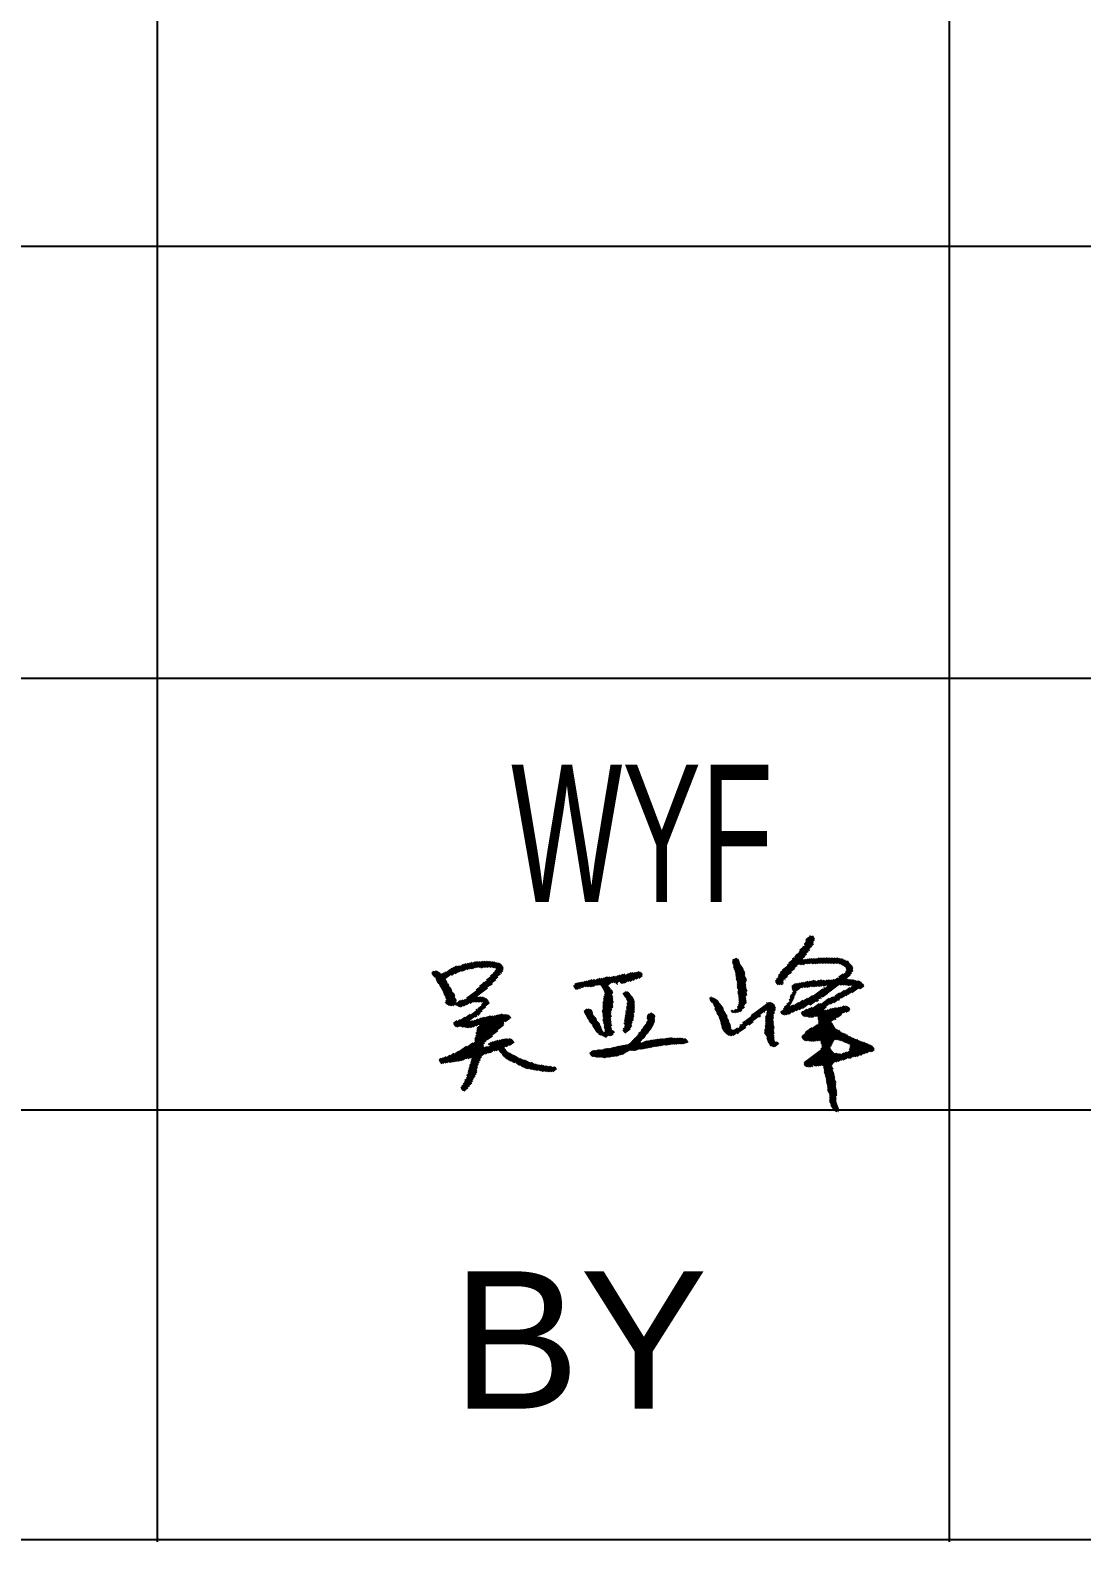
# Model space of a CAD drawing. Header units: millimetres. Extents: x -122 to 473, y -100 to 321.
# Drawn here: x 425.58 to 435.81, y 75.97 to 90.69 of the extents above; entities that cross this region are included whole.
import ezdxf

# ---------------------------------------------------------------- set-up
doc = ezdxf.new("R2010")
doc.units = ezdxf.units.MM
doc.styles.add('Arial', font='ARIAL.TTF', dxfattribs={"height": 0.2})
doc.styles.add('Arial Narrow', font='ARIALN.TTF', dxfattribs={"height": 0.2})

# ---------------------------------------------------------------- blocks, each defined once
blk = doc.blocks.new('Unknown-234528872-4356')
at = {"color": 7, "linetype": 'Continuous'}
for p, q in [((426.816, 75.974), (426.816, 105.41)), ((434.525, 75.974), (434.525, 105.41)), ((378.472, 88.589), (457.654, 88.589)), ((378.472, 84.383), (457.654, 84.383)), ((378.472, 80.179), (457.654, 80.179)), ((378.472, 75.997), (457.63, 75.997))]:
    blk.add_line(p, q, dxfattribs=at)
at = {"color": 7, "linetype": 'Continuous', "style": 'Arial'}
blk.add_text('BY', height=1.3371, dxfattribs=at).set_placement((429.681, 77.27))
blk = doc.blocks.new('Unknown-234528872-4358')
at = {"color": 3, "linetype": 'Continuous'}
for p, q in [((433.073, 81.734), (433.212, 81.838)), ((433.115, 81.789), (433.208, 81.858)), ((433.117, 81.779), (433.213, 81.85)), ((433.123, 81.806), (433.205, 81.867)), ((433.13, 81.823), (433.196, 81.872)), ((433.13, 81.834), (433.18, 81.871)), ((433.163, 81.87), (433.166, 81.872)), ((432.882, 81.512), (433.134, 81.7)), ((432.903, 81.539), (433.151, 81.724)), ((432.949, 81.585), (433.162, 81.744)), ((432.964, 81.608), (433.174, 81.764)), ((433.021, 81.662), (433.201, 81.795)), ((433.031, 81.68), (433.199, 81.806)), ((433.066, 81.718), (433.201, 81.818)), ((433.103, 81.768), (433.109, 81.773)), ((433.16, 81.731), (433.163, 81.733)), ((433.177, 81.766), (433.185, 81.772)), ((429.531, 81.441), (429.691, 81.56)), ((429.534, 81.432), (429.73, 81.578)), ((429.538, 81.424), (429.748, 81.58)), ((429.543, 81.416), (429.762, 81.58)), ((429.549, 81.409), (429.797, 81.594)), ((429.676, 81.492), (429.821, 81.6)), ((429.699, 81.567), (429.702, 81.569)), ((429.712, 81.508), (429.843, 81.605)), ((429.746, 81.522), (429.863, 81.609)), ((429.774, 81.531), (429.883, 81.613)), ((429.795, 81.535), (429.907, 81.619)), ((429.825, 81.546), (429.924, 81.62)), ((429.851, 81.554), (429.939, 81.62)), ((429.868, 81.556), (429.956, 81.621)), ((429.882, 81.555), (429.973, 81.622)), ((429.912, 81.566), (429.989, 81.623)), ((429.931, 81.569), (430.006, 81.624)), ((429.946, 81.568), (430.022, 81.625)), ((429.954, 81.381), (430.181, 81.55)), ((429.96, 81.567), (430.036, 81.624)), ((429.969, 81.563), (430.05, 81.623)), ((429.993, 81.569), (430.064, 81.622)), ((430.008, 81.569), (430.079, 81.622)), ((430.02, 81.441), (430.181, 81.561)), ((430.023, 81.569), (430.091, 81.619)), ((430.042, 81.572), (430.101, 81.616)), ((430.055, 81.57), (430.112, 81.612)), ((430.06, 81.482), (430.18, 81.572)), ((430.069, 81.569), (430.124, 81.61)), ((430.082, 81.567), (430.137, 81.608)), ((430.094, 81.565), (430.149, 81.605)), ((430.098, 81.522), (430.176, 81.58)), ((430.107, 81.563), (430.157, 81.6)), ((430.113, 81.556), (430.16, 81.591)), ((430.113, 81.544), (430.171, 81.588)), ((432.417, 81.621), (432.458, 81.652)), ((432.417, 81.61), (432.465, 81.646)), ((432.418, 81.634), (432.436, 81.647)), ((432.418, 81.6), (432.476, 81.643)), ((432.425, 81.593), (432.479, 81.633)), ((432.425, 81.582), (432.481, 81.623)), ((432.425, 81.571), (432.483, 81.614)), ((432.425, 81.559), (432.486, 81.605)), ((432.431, 81.552), (432.491, 81.597)), ((432.434, 81.543), (432.496, 81.589)), ((432.439, 81.649), (432.442, 81.651)), ((432.44, 81.536), (432.501, 81.581)), ((432.442, 81.526), (432.507, 81.575)), ((432.443, 81.516), (432.512, 81.567)), ((432.445, 81.506), (432.518, 81.56)), ((432.446, 81.495), (432.52, 81.55)), ((432.835, 81.432), (433.043, 81.587)), ((432.835, 81.42), (433.02, 81.558)), ((432.844, 81.45), (433.103, 81.643)), ((432.86, 81.473), (433.099, 81.651)), ((432.866, 81.489), (433.119, 81.677)), ((432.997, 81.644), (433.018, 81.659)), ((433.034, 81.147), (433.586, 81.559)), ((433.057, 81.598), (433.116, 81.641)), ((433.061, 81.156), (433.586, 81.547)), ((433.07, 81.595), (433.135, 81.644)), ((433.084, 81.594), (433.154, 81.647)), ((433.1, 81.595), (433.172, 81.649)), ((433.128, 81.604), (433.189, 81.65)), ((433.142, 81.604), (433.204, 81.65)), ((433.158, 81.604), (433.22, 81.65)), ((433.176, 81.607), (433.235, 81.65)), ((433.19, 81.605), (433.258, 81.656)), ((433.203, 81.603), (433.274, 81.657)), ((433.217, 81.603), (433.289, 81.656)), ((433.234, 81.604), (433.304, 81.656)), ((433.255, 81.608), (433.32, 81.657)), ((433.27, 81.608), (433.338, 81.658)), ((433.285, 81.608), (433.352, 81.657)), ((433.3, 81.608), (433.367, 81.657)), ((433.316, 81.608), (433.382, 81.657)), ((433.333, 81.609), (433.397, 81.657)), ((433.347, 81.608), (433.412, 81.657)), ((433.361, 81.607), (433.428, 81.657)), ((433.375, 81.607), (433.443, 81.657)), ((433.39, 81.606), (433.454, 81.654)), ((433.406, 81.607), (433.465, 81.65)), ((433.422, 81.607), (433.479, 81.65)), ((433.437, 81.607), (433.49, 81.646)), ((433.448, 81.604), (433.497, 81.641)), ((433.459, 81.601), (433.507, 81.636)), ((433.47, 81.597), (433.518, 81.633)), ((433.479, 81.593), (433.526, 81.628)), ((433.488, 81.588), (433.542, 81.628)), ((433.496, 81.583), (433.547, 81.621)), ((433.504, 81.577), (433.549, 81.611)), ((433.512, 81.571), (433.557, 81.606)), ((433.516, 81.518), (433.585, 81.569)), ((433.517, 81.564), (433.563, 81.599)), ((433.521, 81.555), (433.569, 81.592)), ((433.523, 81.546), (433.575, 81.585)), ((433.523, 81.534), (433.581, 81.578)), ((429.488, 81.501), (429.529, 81.531)), ((429.488, 81.512), (429.51, 81.528)), ((429.493, 81.493), (429.542, 81.529)), ((429.499, 81.486), (429.55, 81.524)), ((429.505, 81.479), (429.558, 81.518)), ((429.512, 81.473), (429.566, 81.513)), ((429.522, 81.468), (429.573, 81.507)), ((429.529, 81.452), (429.607, 81.51)), ((429.531, 81.464), (429.582, 81.502)), ((429.556, 81.403), (429.619, 81.45)), ((429.563, 81.397), (429.626, 81.444)), ((429.564, 81.386), (429.632, 81.437)), ((429.573, 81.382), (429.635, 81.427)), ((429.575, 81.372), (429.636, 81.417)), ((429.579, 81.363), (429.641, 81.41)), ((429.584, 81.356), (429.65, 81.404)), ((429.588, 81.347), (429.652, 81.395)), ((429.611, 81.513), (429.623, 81.521)), ((429.742, 81.189), (430.127, 81.475)), ((429.752, 81.185), (430.108, 81.45)), ((429.766, 81.184), (430.051, 81.396)), ((429.828, 81.264), (430.155, 81.507)), ((429.922, 81.346), (430.178, 81.536)), ((429.984, 81.415), (429.993, 81.421)), ((430.051, 81.396), (430.076, 81.414)), ((430.084, 81.512), (430.086, 81.514)), ((430.161, 81.512), (430.163, 81.513)), ((430.869, 81.379), (430.917, 81.415)), ((430.873, 81.37), (430.937, 81.419)), ((430.879, 81.364), (430.957, 81.422)), ((430.882, 81.4), (430.897, 81.411)), ((430.884, 81.356), (430.982, 81.429)), ((430.896, 81.354), (431.003, 81.433)), ((430.936, 81.372), (431.025, 81.438)), ((430.954, 81.374), (431.047, 81.444)), ((430.978, 81.381), (431.065, 81.445)), ((430.995, 81.382), (431.08, 81.445)), ((431.011, 81.382), (431.106, 81.453)), ((431.026, 81.382), (431.126, 81.457)), ((431.041, 81.382), (431.143, 81.458)), ((431.058, 81.384), (431.166, 81.463)), ((431.089, 81.395), (431.19, 81.47)), ((431.109, 81.398), (431.205, 81.47)), ((431.121, 81.396), (431.221, 81.47)), ((431.132, 81.393), (431.238, 81.472)), ((431.137, 81.385), (431.262, 81.478)), ((431.142, 81.377), (431.278, 81.479)), ((431.147, 81.37), (431.302, 81.485)), ((431.152, 81.362), (431.324, 81.49)), ((431.242, 81.418), (431.349, 81.497)), ((431.261, 81.421), (431.367, 81.5)), ((431.277, 81.421), (431.371, 81.491)), ((431.279, 81.411), (431.298, 81.425)), ((431.286, 81.405), (431.294, 81.411)), ((431.301, 81.428), (431.403, 81.504)), ((431.317, 81.428), (431.429, 81.512)), ((431.321, 81.42), (431.445, 81.513)), ((431.329, 81.414), (431.461, 81.513)), ((431.343, 81.414), (431.483, 81.518)), ((431.361, 81.415), (431.503, 81.522)), ((431.397, 81.431), (431.516, 81.52)), ((431.416, 81.433), (431.525, 81.515)), ((431.445, 81.444), (431.451, 81.448)), ((431.457, 81.453), (431.533, 81.51)), ((431.476, 81.455), (431.537, 81.501)), ((431.501, 81.463), (431.533, 81.487)), ((432.448, 81.485), (432.521, 81.539)), ((432.449, 81.475), (432.527, 81.533)), ((432.451, 81.465), (432.532, 81.525)), ((432.451, 81.453), (432.534, 81.515)), ((432.453, 81.443), (432.534, 81.504)), ((432.457, 81.435), (432.534, 81.492)), ((432.463, 81.428), (432.535, 81.482)), ((432.463, 81.417), (432.541, 81.474)), ((432.463, 81.405), (432.545, 81.466)), ((432.463, 81.394), (432.549, 81.458)), ((432.463, 81.382), (432.549, 81.446)), ((432.463, 81.371), (432.546, 81.432)), ((432.463, 81.36), (432.541, 81.418)), ((432.467, 81.351), (432.542, 81.407)), ((432.472, 81.343), (432.542, 81.396)), ((432.839, 81.412), (432.974, 81.512)), ((432.846, 81.405), (432.948, 81.482)), ((432.853, 81.4), (432.91, 81.442)), ((432.867, 81.399), (432.908, 81.429)), ((432.887, 81.402), (432.902, 81.414)), ((432.907, 81.417), (432.911, 81.42)), ((432.923, 81.452), (432.925, 81.453)), ((432.977, 81.515), (432.988, 81.523)), ((432.994, 81.368), (433.051, 81.41)), ((432.994, 81.38), (433.03, 81.406)), ((432.996, 81.312), (433.151, 81.428)), ((432.997, 81.359), (433.071, 81.414)), ((432.999, 81.349), (433.09, 81.417)), ((433.003, 81.341), (433.109, 81.42)), ((433.005, 81.331), (433.131, 81.424)), ((433.089, 81.37), (433.17, 81.43)), ((433.094, 81.169), (433.585, 81.535)), ((433.11, 81.375), (433.187, 81.432)), ((433.125, 81.374), (433.21, 81.438)), ((433.14, 81.374), (433.222, 81.436)), ((433.157, 81.376), (433.232, 81.431)), ((433.158, 81.206), (433.571, 81.513)), ((433.168, 81.202), (433.559, 81.493)), ((433.182, 81.382), (433.258, 81.439)), ((433.195, 81.381), (433.277, 81.442)), ((433.211, 81.382), (433.291, 81.442)), ((433.228, 81.383), (433.305, 81.44)), ((433.245, 81.384), (433.315, 81.436)), ((433.261, 81.385), (433.338, 81.442)), ((433.278, 81.386), (433.353, 81.442)), ((433.295, 81.387), (433.369, 81.442)), ((433.31, 81.387), (433.384, 81.442)), ((433.333, 81.393), (433.407, 81.448)), ((433.337, 81.385), (433.441, 81.462)), ((433.339, 81.318), (433.53, 81.46)), ((433.366, 81.213), (433.656, 81.429)), ((433.4, 81.226), (433.666, 81.424)), ((433.453, 81.471), (433.495, 81.502)), ((433.46, 81.396), (433.536, 81.453)), ((433.475, 81.396), (433.546, 81.449)), ((433.487, 81.28), (433.672, 81.418)), ((433.49, 81.396), (433.559, 81.447)), ((433.506, 81.396), (433.572, 81.446)), ((433.521, 81.396), (433.585, 81.444)), ((433.532, 81.393), (433.598, 81.442)), ((433.533, 81.303), (433.677, 81.41)), ((433.543, 81.39), (433.611, 81.44)), ((433.562, 81.393), (433.622, 81.437)), ((433.574, 81.322), (433.684, 81.404)), ((433.577, 81.392), (433.633, 81.434)), ((433.582, 81.385), (433.645, 81.432)), ((433.642, 81.361), (433.693, 81.399)), ((429.592, 81.339), (429.655, 81.386)), ((429.596, 81.331), (429.66, 81.378)), ((429.6, 81.322), (429.666, 81.371)), ((429.604, 81.314), (429.673, 81.365)), ((429.605, 81.303), (429.678, 81.358)), ((429.61, 81.295), (429.681, 81.348)), ((429.617, 81.289), (429.68, 81.336)), ((429.619, 81.223), (429.711, 81.291)), ((429.62, 81.28), (429.686, 81.329)), ((429.622, 81.27), (429.693, 81.323)), ((429.625, 81.215), (429.708, 81.278)), ((429.626, 81.262), (429.699, 81.316)), ((429.626, 81.239), (429.709, 81.301)), ((429.63, 81.253), (429.705, 81.309)), ((429.633, 81.21), (429.713, 81.269)), ((429.641, 81.204), (429.719, 81.263)), ((429.649, 81.199), (429.725, 81.255)), ((429.726, 81.2), (429.79, 81.247)), ((429.734, 81.194), (429.816, 81.255)), ((429.793, 81.192), (430.027, 81.367)), ((429.823, 81.204), (429.932, 81.285)), ((429.859, 81.219), (429.936, 81.276)), ((429.89, 81.231), (429.952, 81.276)), ((429.905, 81.231), (429.967, 81.276)), ((429.921, 81.231), (429.981, 81.276)), ((429.936, 81.231), (429.991, 81.272)), ((429.951, 81.231), (430.002, 81.269)), ((429.967, 81.231), (430.012, 81.264)), ((429.972, 81.201), (430.034, 81.246)), ((429.981, 81.23), (430.022, 81.261)), ((429.987, 81.223), (430.028, 81.254)), ((430.869, 81.391), (430.87, 81.391)), ((430.922, 81.362), (430.932, 81.369)), ((431.154, 81.182), (431.249, 81.253)), ((431.155, 81.217), (431.248, 81.285)), ((431.155, 81.205), (431.248, 81.274)), ((431.155, 81.193), (431.249, 81.263)), ((431.156, 81.354), (431.205, 81.39)), ((431.158, 81.23), (431.241, 81.292)), ((431.16, 81.346), (431.208, 81.381)), ((431.16, 81.243), (431.241, 81.303)), ((431.162, 81.256), (431.245, 81.318)), ((431.164, 81.28), (431.245, 81.34)), ((431.164, 81.269), (431.247, 81.33)), ((431.165, 81.338), (431.214, 81.374)), ((431.168, 81.329), (431.221, 81.368)), ((431.17, 81.296), (431.237, 81.346)), ((431.171, 81.319), (431.226, 81.361)), ((431.172, 81.309), (431.229, 81.352)), ((431.35, 81.305), (431.381, 81.328)), ((431.355, 81.297), (431.395, 81.327)), ((431.36, 81.289), (431.404, 81.322)), ((431.364, 81.281), (431.411, 81.316)), ((431.371, 81.275), (431.417, 81.309)), ((431.377, 81.268), (431.42, 81.3)), ((431.381, 81.26), (431.426, 81.293)), ((431.386, 81.252), (431.432, 81.286)), ((431.389, 81.243), (431.439, 81.28)), ((431.389, 81.208), (431.454, 81.257)), ((431.391, 81.233), (431.445, 81.273)), ((431.392, 81.2), (431.457, 81.248)), ((431.393, 81.223), (431.45, 81.265)), ((432.193, 81.261), (432.212, 81.275)), ((432.196, 81.252), (432.222, 81.271)), ((432.198, 81.242), (432.232, 81.267)), ((432.202, 81.234), (432.241, 81.263)), ((432.21, 81.228), (432.25, 81.258)), ((432.217, 81.221), (432.259, 81.253)), ((432.227, 81.218), (432.266, 81.247)), ((432.469, 81.33), (432.543, 81.385)), ((432.469, 81.319), (432.545, 81.375)), ((432.47, 81.308), (432.546, 81.365)), ((432.472, 81.298), (432.548, 81.355)), ((432.473, 81.196), (432.545, 81.25)), ((432.474, 81.288), (432.555, 81.348)), ((432.476, 81.278), (432.552, 81.335)), ((432.478, 81.268), (432.548, 81.321)), ((432.478, 81.223), (432.542, 81.27)), ((432.478, 81.211), (432.543, 81.259)), ((432.479, 81.257), (432.553, 81.313)), ((432.479, 81.246), (432.552, 81.301)), ((432.479, 81.235), (432.543, 81.283)), ((432.945, 81.206), (433.002, 81.249)), ((432.969, 81.247), (433.014, 81.281)), ((432.97, 81.236), (433.009, 81.266)), ((432.977, 81.276), (433.023, 81.31)), ((432.977, 81.264), (433.019, 81.295)), ((432.981, 81.29), (433.034, 81.33)), ((432.992, 81.15), (433.132, 81.255)), ((432.996, 81.142), (433.195, 81.29)), ((433, 81.133), (433.296, 81.354)), ((433.028, 81.313), (433.03, 81.315)), ((433.134, 81.256), (433.146, 81.265)), ((433.137, 81.088), (433.389, 81.275)), ((433.149, 81.085), (433.41, 81.28)), ((433.161, 81.083), (433.508, 81.341)), ((433.177, 81.083), (433.56, 81.369)), ((433.23, 81.236), (433.251, 81.252)), ((433.27, 81.266), (433.277, 81.271)), ((433.289, 81.28), (433.339, 81.317)), ((433.304, 81.36), (433.313, 81.366)), ((433.33, 81.243), (433.359, 81.264)), ((433.38, 81.337), (433.382, 81.338)), ((433.417, 81.285), (433.458, 81.315)), ((433.444, 81.248), (433.455, 81.256)), ((433.473, 81.269), (433.484, 81.278)), ((433.521, 81.294), (433.526, 81.298)), ((433.576, 81.38), (433.58, 81.383)), ((433.657, 81.361), (433.693, 81.388)), ((429.662, 81.197), (429.724, 81.243)), ((429.675, 81.196), (429.721, 81.23)), ((429.691, 81.196), (429.724, 81.221)), ((429.715, 81.202), (429.725, 81.21)), ((429.724, 81.221), (429.727, 81.223)), ((429.725, 81.21), (429.769, 81.243)), ((429.74, 81.005), (430.045, 81.232)), ((429.74, 81.016), (429.863, 81.108)), ((429.741, 80.994), (430.045, 81.22)), ((429.754, 80.993), (430.013, 81.185)), ((429.769, 80.992), (429.975, 81.146)), ((429.908, 80.868), (430.224, 81.103)), ((429.908, 80.856), (430.236, 81.101)), ((429.909, 81.085), (429.928, 81.099)), ((429.911, 80.882), (430.208, 81.103)), ((429.917, 80.898), (430.195, 81.105)), ((429.919, 81.15), (429.928, 81.157)), ((429.919, 80.922), (430.172, 81.11)), ((429.92, 80.912), (430.184, 81.108)), ((429.926, 80.938), (430.148, 81.104)), ((429.926, 80.95), (430.127, 81.1)), ((429.933, 81.103), (429.939, 81.107)), ((429.936, 81.162), (429.952, 81.174)), ((429.944, 81.111), (429.958, 81.122)), ((429.956, 81.177), (430.039, 81.239)), ((430.008, 81.171), (430.009, 81.171)), ((430.973, 81.138), (431.003, 81.16)), ((430.973, 81.126), (431.018, 81.16)), ((430.976, 81.117), (431.03, 81.157)), ((430.981, 81.11), (431.039, 81.153)), ((430.986, 81.102), (431.048, 81.148)), ((430.987, 81.16), (430.988, 81.16)), ((430.991, 81.094), (431.05, 81.138)), ((430.995, 81.086), (431.052, 81.128)), ((430.999, 81.077), (431.051, 81.116)), ((431.003, 81.069), (431.057, 81.109)), ((431.008, 81.061), (431.059, 81.1)), ((431.146, 81.13), (431.248, 81.206)), ((431.147, 81.142), (431.248, 81.217)), ((431.15, 81.122), (431.248, 81.194)), ((431.153, 81.158), (431.256, 81.234)), ((431.153, 81.112), (431.248, 81.183)), ((431.153, 81.078), (431.232, 81.137)), ((431.153, 81.056), (431.23, 81.113)), ((431.154, 81.17), (431.25, 81.242)), ((431.154, 81.045), (431.232, 81.103)), ((431.155, 81.102), (431.238, 81.164)), ((431.155, 81.091), (431.236, 81.152)), ((431.159, 81.071), (431.229, 81.123)), ((431.366, 81.055), (431.453, 81.119)), ((431.366, 81.043), (431.453, 81.108)), ((431.368, 81.068), (431.46, 81.136)), ((431.37, 81.08), (431.46, 81.148)), ((431.372, 81.093), (431.46, 81.159)), ((431.374, 81.106), (431.46, 81.171)), ((431.376, 81.119), (431.46, 81.182)), ((431.378, 81.132), (431.46, 81.193)), ((431.379, 81.144), (431.381, 81.146)), ((431.385, 81.183), (431.46, 81.239)), ((431.385, 81.171), (431.46, 81.228)), ((431.385, 81.16), (431.46, 81.216)), ((431.385, 81.148), (431.46, 81.205)), ((431.586, 81.076), (431.638, 81.114)), ((431.586, 81.071), (431.642, 81.112)), ((431.586, 81.066), (431.645, 81.11)), ((431.586, 81.062), (431.648, 81.108)), ((431.587, 81.08), (431.635, 81.116)), ((431.588, 81.086), (431.631, 81.118)), ((431.588, 81.059), (431.652, 81.107)), ((431.589, 81.091), (431.628, 81.12)), ((431.59, 81.096), (431.621, 81.119)), ((431.59, 81.056), (431.655, 81.105)), ((431.591, 81.102), (431.606, 81.113)), ((431.591, 81.053), (431.658, 81.102)), ((431.592, 81.049), (431.66, 81.099)), ((432.229, 81.208), (432.273, 81.241)), ((432.231, 81.198), (432.279, 81.234)), ((432.235, 81.19), (432.283, 81.226)), ((432.24, 81.182), (432.288, 81.218)), ((432.244, 81.162), (432.3, 81.204)), ((432.245, 81.175), (432.295, 81.212)), ((432.246, 81.153), (432.307, 81.197)), ((432.251, 81.145), (432.313, 81.191)), ((432.255, 81.136), (432.318, 81.183)), ((432.261, 81.129), (432.322, 81.175)), ((432.263, 81.119), (432.325, 81.165)), ((432.265, 81.11), (432.327, 81.156)), ((432.272, 81.103), (432.276, 81.107)), ((432.276, 81.107), (432.277, 81.107)), ((432.277, 81.107), (432.328, 81.145)), ((432.28, 81.098), (432.297, 81.111)), ((432.282, 81.077), (432.324, 81.108)), ((432.282, 81.088), (432.299, 81.1)), ((432.286, 81.068), (432.348, 81.115)), ((432.291, 81.06), (432.355, 81.108)), ((432.295, 81.053), (432.36, 81.1)), ((432.297, 81.111), (432.298, 81.111)), ((432.298, 81.111), (432.336, 81.14)), ((432.299, 81.1), (432.318, 81.115)), ((432.318, 81.115), (432.343, 81.133)), ((432.318, 81.115), (432.318, 81.115)), ((432.324, 81.108), (432.338, 81.118)), ((432.338, 81.118), (432.339, 81.119)), ((432.339, 81.119), (432.345, 81.124)), ((432.4, 81.142), (432.406, 81.146)), ((432.403, 81.133), (432.421, 81.146)), ((432.413, 81.128), (432.451, 81.157)), ((432.427, 81.128), (432.533, 81.207)), ((432.443, 81.128), (432.526, 81.19)), ((432.462, 81.131), (432.529, 81.181)), ((432.464, 81.178), (432.547, 81.24)), ((432.465, 81.168), (432.548, 81.229)), ((432.486, 81.137), (432.505, 81.152)), ((432.532, 81.024), (432.795, 81.22)), ((432.54, 81.041), (432.785, 81.224)), ((432.54, 81.018), (432.806, 81.216)), ((432.547, 81.012), (432.814, 81.211)), ((432.554, 81.006), (432.686, 81.104)), ((432.599, 81.096), (432.622, 81.114)), ((432.624, 81.115), (432.769, 81.223)), ((432.725, 81.133), (432.727, 81.135)), ((432.737, 81.086), (432.828, 81.153)), ((432.737, 81.074), (432.823, 81.138)), ((432.737, 81.063), (432.822, 81.126)), ((432.737, 81.051), (432.814, 81.109)), ((432.747, 81.218), (432.755, 81.224)), ((432.747, 81.15), (432.821, 81.205)), ((432.747, 81.104), (432.831, 81.167)), ((432.749, 81.117), (432.831, 81.178)), ((432.75, 81.141), (432.824, 81.196)), ((432.754, 81.132), (432.828, 81.187)), ((432.885, 81.127), (432.973, 81.193)), ((432.887, 81.117), (432.977, 81.185)), ((432.896, 81.113), (432.981, 81.176)), ((432.904, 81.107), (432.985, 81.168)), ((432.914, 81.16), (432.977, 81.207)), ((432.918, 81.106), (432.989, 81.159)), ((432.919, 81.175), (432.99, 81.228)), ((432.936, 81.108), (432.992, 81.15)), ((432.957, 81.112), (432.996, 81.142)), ((432.977, 81.185), (432.982, 81.188)), ((432.981, 81.176), (433.011, 81.198)), ((432.985, 81.168), (433.059, 81.223)), ((432.988, 81.193), (432.992, 81.196)), ((432.989, 81.159), (433.102, 81.243)), ((432.996, 81.13), (433, 81.133)), ((433.086, 81.118), (433.141, 81.158)), ((433.089, 81.109), (433.168, 81.167)), ((433.094, 81.101), (433.193, 81.175)), ((433.097, 81.137), (433.099, 81.139)), ((433.101, 81.095), (433.26, 81.213)), ((433.105, 80.892), (433.501, 81.188)), ((433.108, 80.884), (433.518, 81.189)), ((433.11, 81.09), (433.275, 81.213)), ((433.112, 80.875), (433.53, 81.186)), ((433.116, 80.867), (433.539, 81.182)), ((433.12, 80.858), (433.548, 81.177)), ((433.124, 81.089), (433.328, 81.241)), ((433.192, 81.083), (433.325, 81.182)), ((433.217, 81.09), (433.305, 81.156)), ((433.232, 81.09), (433.313, 81.15)), ((433.245, 81.088), (433.326, 81.148)), ((433.246, 81.066), (433.377, 81.163)), ((433.246, 81.078), (433.349, 81.154)), ((433.249, 81.011), (433.475, 81.18)), ((433.25, 81.058), (433.396, 81.166)), ((433.252, 81.048), (433.42, 81.173)), ((433.253, 81.025), (433.455, 81.176)), ((433.254, 81.038), (433.432, 81.171)), ((433.434, 81.081), (433.475, 81.111)), ((433.495, 81.126), (433.555, 81.171)), ((433.519, 81.132), (433.557, 81.161)), ((433.542, 81.138), (433.544, 81.14)), ((429.7, 81.021), (429.734, 81.046)), ((429.7, 81.009), (429.738, 81.037)), ((429.705, 81.001), (429.739, 81.027)), ((429.712, 80.995), (429.74, 81.016)), ((429.72, 80.99), (429.74, 81.005)), ((429.733, 80.989), (429.741, 80.994)), ((429.738, 81.037), (429.764, 81.057)), ((429.739, 81.027), (429.809, 81.079)), ((429.761, 80.724), (430.25, 81.089)), ((429.762, 80.714), (430.186, 81.03)), ((429.763, 80.703), (430.188, 81.02)), ((429.763, 80.692), (430.167, 80.993)), ((429.764, 80.681), (430.129, 80.953)), ((429.781, 80.989), (429.86, 81.049)), ((429.793, 80.988), (429.862, 81.039)), ((429.806, 80.986), (429.885, 81.045)), ((429.819, 80.984), (429.909, 81.051)), ((429.831, 80.982), (429.937, 81.061)), ((429.844, 80.98), (429.97, 81.073)), ((429.862, 80.982), (429.993, 81.079)), ((429.885, 80.988), (430.008, 81.08)), ((429.909, 80.846), (430.244, 81.096)), ((429.914, 80.998), (430.032, 81.086)), ((429.928, 80.962), (430.105, 81.094)), ((429.931, 80.976), (430.083, 81.09)), ((429.944, 81.009), (430.053, 81.09)), ((429.952, 81.003), (430.068, 81.09)), ((430.167, 80.993), (430.185, 81.006)), ((430.2, 81.04), (430.244, 81.073)), ((430.25, 81.078), (430.254, 81.081)), ((431.013, 81.053), (431.067, 81.094)), ((431.017, 81.046), (431.074, 81.087)), ((431.022, 81.038), (431.08, 81.08)), ((431.027, 81.03), (431.086, 81.074)), ((431.034, 81.023), (431.089, 81.065)), ((431.041, 81.017), (431.09, 81.054)), ((431.049, 81.012), (431.097, 81.048)), ((431.052, 81.003), (431.103, 81.041)), ((431.054, 80.993), (431.109, 81.034)), ((431.058, 80.985), (431.114, 81.027)), ((431.063, 80.977), (431.12, 81.019)), ((431.068, 80.969), (431.123, 81.01)), ((431.073, 80.962), (431.127, 81.002)), ((431.079, 80.955), (431.131, 80.993)), ((431.084, 80.947), (431.135, 80.985)), ((431.09, 80.94), (431.138, 80.976)), ((431.095, 80.933), (431.141, 80.967)), ((431.104, 80.928), (431.143, 80.957)), ((431.137, 80.907), (431.234, 80.979)), ((431.147, 80.903), (431.236, 80.969)), ((431.156, 80.898), (431.239, 80.96)), ((431.158, 81.037), (431.236, 81.095)), ((431.16, 81.027), (431.229, 81.078)), ((431.162, 81.017), (431.229, 81.066)), ((431.167, 81.009), (431.229, 81.055)), ((431.167, 80.998), (431.233, 81.047)), ((431.167, 80.986), (431.232, 81.034)), ((431.167, 80.975), (431.232, 81.024)), ((431.167, 80.895), (431.244, 80.952)), ((431.17, 80.966), (431.235, 81.014)), ((431.174, 80.946), (431.233, 80.99)), ((431.175, 80.958), (431.239, 81.006)), ((431.262, 80.704), (431.615, 80.967)), ((431.269, 80.705), (431.609, 80.958)), ((431.348, 80.95), (431.431, 81.012)), ((431.351, 80.964), (431.432, 81.024)), ((431.351, 80.941), (431.432, 81.001)), ((431.359, 80.936), (431.423, 80.983)), ((431.36, 81.016), (431.45, 81.083)), ((431.364, 81.008), (431.448, 81.07)), ((431.365, 80.986), (431.435, 81.038)), ((431.366, 81.032), (431.452, 81.096)), ((431.367, 80.998), (431.445, 81.057)), ((431.379, 80.939), (431.417, 80.967)), ((431.434, 80.837), (431.62, 80.975)), ((431.444, 80.849), (431.625, 80.983)), ((431.452, 80.859), (431.629, 80.991)), ((431.482, 80.886), (431.633, 80.998)), ((431.488, 80.895), (431.637, 81.006)), ((431.494, 80.904), (431.641, 81.013)), ((431.5, 80.913), (431.643, 81.019)), ((431.506, 80.922), (431.644, 81.025)), ((431.526, 80.941), (431.647, 81.031)), ((431.531, 80.954), (431.654, 81.046)), ((431.531, 80.958), (431.534, 80.96)), ((431.532, 80.95), (431.654, 81.041)), ((431.547, 80.97), (431.654, 81.05)), ((431.551, 80.977), (431.654, 81.055)), ((431.552, 80.983), (431.654, 81.059)), ((431.56, 80.993), (431.654, 81.063)), ((431.569, 81.004), (431.654, 81.068)), ((431.575, 81.014), (431.654, 81.072)), ((431.58, 81.022), (431.654, 81.077)), ((431.584, 81.029), (431.654, 81.081)), ((431.589, 81.037), (431.654, 81.086)), ((431.591, 81.043), (431.654, 81.09)), ((432.298, 81.043), (432.361, 81.09)), ((432.3, 81.033), (432.362, 81.079)), ((432.302, 81.023), (432.368, 81.072)), ((432.304, 81.013), (432.372, 81.064)), ((432.306, 81.004), (432.376, 81.055)), ((432.309, 80.994), (432.379, 81.046)), ((432.312, 80.985), (432.381, 81.037)), ((432.314, 80.975), (432.385, 81.028)), ((432.316, 80.965), (432.389, 81.02)), ((432.321, 80.958), (432.393, 81.011)), ((432.326, 80.95), (432.395, 81.002)), ((432.332, 80.943), (432.397, 80.991)), ((432.338, 80.936), (432.397, 80.98)), ((432.344, 80.929), (432.398, 80.969)), ((432.351, 80.923), (432.405, 80.964)), ((432.359, 80.917), (432.412, 80.957)), ((432.367, 80.912), (432.426, 80.956)), ((432.375, 80.907), (432.466, 80.974)), ((432.386, 80.904), (432.54, 81.018)), ((432.399, 80.902), (432.547, 81.012)), ((432.421, 80.907), (432.554, 81.006)), ((432.482, 80.941), (432.542, 80.986)), ((432.484, 80.988), (432.532, 81.024)), ((432.496, 81.008), (432.496, 81.009)), ((432.515, 81.022), (432.525, 81.03)), ((432.525, 81.03), (432.538, 81.04)), ((432.572, 81.008), (432.613, 81.039)), ((432.676, 81.085), (432.685, 81.092)), ((432.728, 80.953), (432.813, 81.017)), ((432.728, 80.942), (432.813, 81.005)), ((432.728, 80.93), (432.819, 80.998)), ((432.728, 80.92), (432.82, 80.988)), ((432.733, 80.991), (432.813, 81.051)), ((432.733, 80.98), (432.813, 81.039)), ((432.733, 80.968), (432.813, 81.028)), ((432.734, 81.004), (432.736, 81.005)), ((432.734, 80.912), (432.818, 80.975)), ((432.737, 81.04), (432.814, 81.097)), ((432.737, 81.029), (432.814, 81.086)), ((432.737, 81.017), (432.812, 81.073)), ((432.737, 81.006), (432.806, 81.057)), ((432.739, 80.905), (432.815, 80.961)), ((433.101, 80.901), (433.243, 81.007)), ((433.124, 80.93), (433.157, 80.954)), ((433.129, 80.854), (433.374, 81.036)), ((433.145, 80.854), (433.378, 81.028)), ((433.158, 80.853), (433.386, 81.022)), ((433.161, 80.957), (433.178, 80.97)), ((433.17, 80.85), (433.391, 81.014)), ((433.182, 80.848), (433.396, 81.007)), ((433.182, 80.973), (433.192, 80.98)), ((433.198, 80.848), (433.4, 80.998)), ((433.216, 80.85), (433.401, 80.988)), ((433.235, 80.852), (433.409, 80.983)), ((433.253, 80.855), (433.415, 80.976)), ((433.271, 80.856), (433.42, 80.968)), ((433.276, 80.838), (433.439, 80.959)), ((433.277, 80.827), (433.446, 80.953)), ((433.278, 80.851), (433.429, 80.963)), ((433.408, 81.061), (433.418, 81.069)), ((429.76, 80.735), (429.888, 80.83)), ((429.765, 80.67), (430.017, 80.858)), ((429.768, 80.661), (429.999, 80.833)), ((429.788, 80.665), (429.989, 80.814)), ((429.864, 80.63), (430.178, 80.864)), ((429.87, 80.646), (430.156, 80.859)), ((429.873, 80.659), (430.133, 80.854)), ((430.007, 80.725), (430.197, 80.867)), ((430.025, 80.864), (430.075, 80.901)), ((430.037, 80.736), (430.216, 80.87)), ((430.037, 80.816), (430.052, 80.828)), ((430.048, 80.813), (430.087, 80.842)), ((430.054, 80.738), (430.23, 80.869)), ((430.056, 80.807), (430.11, 80.848)), ((430.058, 80.832), (430.064, 80.836)), ((430.092, 80.754), (430.25, 80.872)), ((430.112, 80.758), (430.258, 80.867)), ((430.134, 80.763), (430.268, 80.863)), ((430.142, 80.757), (430.275, 80.857)), ((430.158, 80.861), (430.159, 80.862)), ((430.21, 80.797), (430.282, 80.851)), ((430.241, 80.809), (430.286, 80.842)), ((431.108, 80.919), (431.146, 80.947)), ((431.115, 80.913), (431.154, 80.942)), ((431.125, 80.909), (431.161, 80.936)), ((431.174, 80.889), (431.185, 80.897)), ((431.185, 80.897), (431.255, 80.949)), ((431.208, 80.695), (431.355, 80.804)), ((431.21, 80.905), (431.263, 80.943)), ((431.214, 80.695), (431.362, 80.805)), ((431.22, 80.695), (431.37, 80.807)), ((431.227, 80.905), (431.251, 80.923)), ((431.236, 80.702), (431.377, 80.808)), ((431.242, 80.703), (431.385, 80.809)), ((431.249, 80.703), (431.392, 80.81)), ((431.255, 80.703), (431.4, 80.811)), ((431.276, 80.705), (431.6, 80.947)), ((431.283, 80.706), (431.591, 80.936)), ((431.291, 80.707), (431.582, 80.925)), ((431.298, 80.708), (431.567, 80.909)), ((431.317, 80.718), (431.568, 80.905)), ((431.324, 80.719), (431.556, 80.891)), ((431.331, 80.72), (431.535, 80.871)), ((431.341, 80.722), (431.526, 80.86)), ((431.358, 80.935), (431.359, 80.936)), ((431.366, 80.737), (431.517, 80.849)), ((431.367, 80.93), (431.37, 80.933)), ((431.37, 80.933), (431.379, 80.939)), ((431.386, 80.747), (431.512, 80.841)), ((431.409, 80.759), (431.512, 80.837)), ((431.417, 80.761), (431.515, 80.834)), ((431.425, 80.762), (431.518, 80.832)), ((431.431, 80.763), (431.522, 80.831)), ((431.437, 80.762), (431.528, 80.83)), ((431.442, 80.762), (431.534, 80.83)), ((431.447, 80.761), (431.542, 80.832)), ((431.452, 80.761), (431.563, 80.843)), ((431.458, 80.868), (431.481, 80.885)), ((431.459, 80.761), (431.572, 80.845)), ((431.466, 80.762), (431.579, 80.846)), ((431.489, 80.774), (431.586, 80.847)), ((431.494, 80.774), (431.592, 80.847)), ((431.499, 80.773), (431.598, 80.847)), ((431.505, 80.773), (431.604, 80.847)), ((431.51, 80.772), (431.62, 80.854)), ((431.517, 80.773), (431.627, 80.855)), ((431.524, 80.774), (431.634, 80.856)), ((431.532, 80.775), (431.641, 80.856)), ((431.54, 80.777), (431.648, 80.857)), ((431.548, 80.881), (431.555, 80.886)), ((431.548, 80.778), (431.656, 80.858)), ((431.556, 80.779), (431.663, 80.859)), ((431.564, 80.781), (431.671, 80.861)), ((431.572, 80.782), (431.679, 80.862)), ((431.579, 80.783), (431.686, 80.863)), ((431.587, 80.785), (431.694, 80.864)), ((431.594, 80.785), (431.701, 80.865)), ((431.6, 80.785), (431.708, 80.866)), ((431.61, 80.851), (431.614, 80.854)), ((431.612, 80.79), (431.716, 80.867)), ((431.62, 80.791), (431.722, 80.868)), ((431.632, 80.796), (431.729, 80.868)), ((431.639, 80.797), (431.735, 80.868)), ((431.646, 80.798), (431.741, 80.868)), ((431.654, 80.799), (431.747, 80.868)), ((431.661, 80.8), (431.753, 80.868)), ((431.669, 80.801), (431.761, 80.869)), ((431.676, 80.802), (431.769, 80.871)), ((431.683, 80.803), (431.777, 80.873)), ((431.691, 80.804), (431.786, 80.875)), ((431.698, 80.805), (431.793, 80.875)), ((431.706, 80.806), (431.799, 80.875)), ((431.713, 80.807), (431.805, 80.876)), ((431.721, 80.808), (431.812, 80.876)), ((431.728, 80.809), (431.818, 80.876)), ((431.742, 80.815), (431.824, 80.876)), ((431.748, 80.815), (431.83, 80.876)), ((431.753, 80.814), (431.835, 80.875)), ((431.759, 80.814), (431.84, 80.875)), ((431.765, 80.814), (431.846, 80.874)), ((431.771, 80.814), (431.851, 80.874)), ((431.778, 80.815), (431.856, 80.873)), ((431.785, 80.816), (431.86, 80.871)), ((431.793, 80.817), (431.865, 80.87)), ((431.801, 80.818), (431.876, 80.875)), ((431.809, 80.82), (431.882, 80.875)), ((431.816, 80.821), (431.888, 80.875)), ((431.823, 80.822), (431.894, 80.875)), ((431.83, 80.822), (431.9, 80.875)), ((431.837, 80.823), (431.906, 80.875)), ((431.843, 80.823), (431.912, 80.875)), ((431.849, 80.823), (431.918, 80.875)), ((431.855, 80.823), (431.925, 80.875)), ((431.86, 80.823), (431.93, 80.874)), ((431.866, 80.822), (431.933, 80.872)), ((431.872, 80.822), (431.872, 80.822)), ((431.876, 80.825), (431.937, 80.87)), ((431.882, 80.825), (431.941, 80.869)), ((431.888, 80.825), (431.947, 80.869)), ((431.894, 80.825), (431.955, 80.871)), ((431.9, 80.825), (431.959, 80.869)), ((431.906, 80.825), (431.962, 80.867)), ((431.912, 80.825), (431.962, 80.862)), ((431.918, 80.825), (431.966, 80.861)), ((431.925, 80.826), (431.971, 80.86)), ((431.933, 80.827), (431.973, 80.857)), ((431.942, 80.829), (431.975, 80.854)), ((431.951, 80.831), (431.977, 80.851)), ((431.961, 80.835), (431.979, 80.848)), ((431.971, 80.838), (431.981, 80.845)), ((432.459, 80.924), (432.477, 80.937)), ((432.745, 80.898), (432.814, 80.949)), ((432.751, 80.891), (432.818, 80.941)), ((432.751, 80.88), (432.818, 80.93)), ((432.751, 80.868), (432.814, 80.915)), ((432.753, 80.858), (432.818, 80.906)), ((432.757, 80.849), (432.818, 80.895)), ((432.76, 80.841), (432.818, 80.883)), ((432.765, 80.833), (432.818, 80.872)), ((432.77, 80.825), (432.818, 80.861)), ((432.77, 80.825), (432.77, 80.825)), ((432.775, 80.818), (432.777, 80.819)), ((432.777, 80.819), (432.823, 80.853)), ((432.781, 80.811), (432.784, 80.813)), ((432.784, 80.813), (432.83, 80.847)), ((432.788, 80.805), (432.791, 80.807)), ((432.791, 80.807), (432.836, 80.84)), ((432.799, 80.801), (432.849, 80.839)), ((432.809, 80.797), (432.859, 80.835)), ((432.822, 80.796), (432.865, 80.828)), ((433.09, 80.893), (433.098, 80.899)), ((433.09, 80.881), (433.105, 80.892)), ((433.094, 80.873), (433.108, 80.884)), ((433.101, 80.901), (433.101, 80.901)), ((433.101, 80.867), (433.112, 80.875)), ((433.109, 80.861), (433.116, 80.867)), ((433.117, 80.856), (433.12, 80.858)), ((433.191, 80.695), (433.397, 80.848)), ((433.195, 80.686), (433.387, 80.829)), ((433.198, 80.677), (433.376, 80.81)), ((433.276, 80.77), (433.488, 80.927)), ((433.281, 80.819), (433.458, 80.951)), ((433.286, 80.811), (433.462, 80.942)), ((433.286, 80.8), (433.471, 80.937)), ((433.286, 80.788), (433.479, 80.932)), ((433.419, 80.865), (433.497, 80.923)), ((433.419, 80.648), (433.676, 80.84)), ((433.432, 80.863), (433.507, 80.919)), ((433.443, 80.655), (433.69, 80.839)), ((433.444, 80.86), (433.517, 80.915)), ((433.455, 80.857), (433.528, 80.911)), ((433.466, 80.854), (433.536, 80.906)), ((433.468, 80.662), (433.701, 80.835)), ((433.477, 80.851), (433.54, 80.898)), ((433.488, 80.848), (433.552, 80.895)), ((433.491, 80.668), (433.709, 80.83)), ((433.498, 80.843), (433.561, 80.891)), ((433.507, 80.839), (433.57, 80.886)), ((433.515, 80.675), (433.718, 80.825)), ((433.517, 80.835), (433.58, 80.882)), ((433.526, 80.831), (433.589, 80.877)), ((433.536, 80.826), (433.599, 80.873)), ((433.543, 80.683), (433.727, 80.821)), ((433.545, 80.822), (433.608, 80.869)), ((433.552, 80.759), (433.668, 80.845)), ((433.555, 80.818), (433.617, 80.864)), ((433.556, 80.773), (433.657, 80.848)), ((433.557, 80.683), (433.739, 80.818)), ((433.559, 80.787), (433.648, 80.853)), ((433.562, 80.801), (433.638, 80.857)), ((433.564, 80.813), (433.632, 80.864)), ((433.593, 80.698), (433.748, 80.814)), ((433.608, 80.698), (433.756, 80.808)), ((433.628, 80.701), (433.767, 80.805)), ((429.559, 80.665), (429.58, 80.681)), ((429.562, 80.656), (429.602, 80.685)), ((429.564, 80.646), (429.629, 80.695)), ((429.569, 80.638), (429.665, 80.71)), ((429.576, 80.632), (429.704, 80.727)), ((429.594, 80.634), (429.748, 80.749)), ((429.614, 80.638), (429.759, 80.746)), ((429.633, 80.641), (429.76, 80.735)), ((429.655, 80.645), (429.761, 80.724)), ((429.669, 80.645), (429.762, 80.714)), ((429.686, 80.646), (429.763, 80.703)), ((429.708, 80.65), (429.763, 80.692)), ((429.725, 80.652), (429.764, 80.681)), ((429.745, 80.655), (429.765, 80.67)), ((429.759, 80.746), (429.828, 80.797)), ((429.821, 80.678), (429.985, 80.8)), ((429.84, 80.681), (429.992, 80.794)), ((429.853, 80.588), (429.956, 80.665)), ((429.857, 80.602), (429.955, 80.676)), ((429.859, 80.615), (429.968, 80.696)), ((429.861, 80.685), (430, 80.789)), ((429.874, 80.684), (430.02, 80.792)), ((429.879, 80.675), (430.036, 80.793)), ((430.146, 80.749), (430.193, 80.784)), ((430.152, 80.742), (430.195, 80.775)), ((430.159, 80.736), (430.203, 80.769)), ((430.168, 80.731), (430.21, 80.763)), ((430.17, 80.721), (430.214, 80.755)), ((430.173, 80.712), (430.22, 80.748)), ((430.179, 80.705), (430.229, 80.742)), ((430.187, 80.7), (430.237, 80.737)), ((430.194, 80.694), (430.246, 80.732)), ((430.199, 80.687), (430.254, 80.727)), ((430.208, 80.681), (430.263, 80.722)), ((430.217, 80.677), (430.272, 80.718)), ((430.225, 80.671), (430.281, 80.713)), ((430.233, 80.666), (430.29, 80.708)), ((430.241, 80.661), (430.299, 80.704)), ((430.25, 80.656), (430.308, 80.699)), ((430.26, 80.652), (430.317, 80.695)), ((430.27, 80.648), (430.325, 80.689)), ((430.278, 80.643), (430.333, 80.684)), ((430.289, 80.64), (430.344, 80.68)), ((430.303, 80.638), (430.354, 80.676)), ((430.311, 80.633), (430.363, 80.672)), ((430.317, 80.626), (430.374, 80.668)), ((430.324, 80.62), (430.383, 80.664)), ((430.332, 80.614), (430.397, 80.663)), ((430.345, 80.613), (430.406, 80.658)), ((431.029, 80.723), (431.072, 80.755)), ((431.029, 80.728), (431.064, 80.754)), ((431.03, 80.719), (431.078, 80.755)), ((431.03, 80.733), (431.034, 80.736)), ((431.032, 80.716), (431.084, 80.755)), ((431.034, 80.713), (431.09, 80.755)), ((431.036, 80.71), (431.105, 80.762)), ((431.039, 80.708), (431.111, 80.762)), ((431.042, 80.706), (431.117, 80.762)), ((431.043, 80.743), (431.053, 80.75)), ((431.045, 80.703), (431.123, 80.762)), ((431.049, 80.702), (431.129, 80.762)), ((431.055, 80.702), (431.135, 80.762)), ((431.06, 80.702), (431.141, 80.762)), ((431.066, 80.701), (431.147, 80.762)), ((431.071, 80.701), (431.153, 80.762)), ((431.076, 80.7), (431.166, 80.767)), ((431.08, 80.698), (431.175, 80.769)), ((431.084, 80.697), (431.183, 80.771)), ((431.089, 80.696), (431.191, 80.772)), ((431.094, 80.695), (431.198, 80.773)), ((431.1, 80.695), (431.204, 80.773)), ((431.106, 80.695), (431.21, 80.773)), ((431.112, 80.695), (431.216, 80.773)), ((431.118, 80.695), (431.222, 80.773)), ((431.124, 80.695), (431.228, 80.773)), ((431.13, 80.695), (431.243, 80.779)), ((431.136, 80.695), (431.255, 80.784)), ((431.142, 80.695), (431.263, 80.786)), ((431.146, 80.694), (431.271, 80.787)), ((431.151, 80.693), (431.279, 80.788)), ((431.155, 80.691), (431.288, 80.79)), ((431.159, 80.69), (431.297, 80.793)), ((431.164, 80.689), (431.306, 80.795)), ((431.169, 80.688), (431.314, 80.796)), ((431.184, 80.695), (431.321, 80.797)), ((431.19, 80.695), (431.329, 80.798)), ((431.196, 80.695), (431.341, 80.803)), ((431.202, 80.695), (431.347, 80.803)), ((431.333, 80.802), (431.334, 80.802)), ((431.477, 80.765), (431.488, 80.773)), ((431.627, 80.792), (431.628, 80.793)), ((432.798, 80.801), (432.799, 80.801)), ((433.113, 80.625), (433.195, 80.686)), ((433.113, 80.614), (433.198, 80.677)), ((433.114, 80.637), (433.191, 80.695)), ((433.119, 80.607), (433.202, 80.669)), ((433.129, 80.603), (433.206, 80.66)), ((433.202, 80.669), (433.365, 80.791)), ((433.206, 80.66), (433.366, 80.78)), ((433.21, 80.652), (433.371, 80.772)), ((433.213, 80.643), (433.377, 80.765)), ((433.217, 80.634), (433.382, 80.757)), ((433.221, 80.626), (433.387, 80.75)), ((433.225, 80.617), (433.393, 80.743)), ((433.228, 80.609), (433.398, 80.735)), ((433.244, 80.609), (433.408, 80.731)), ((433.263, 80.612), (433.42, 80.729)), ((433.284, 80.616), (433.433, 80.727)), ((433.293, 80.612), (433.446, 80.726)), ((433.3, 80.605), (433.459, 80.724)), ((433.304, 80.586), (433.499, 80.73)), ((433.305, 80.598), (433.472, 80.722)), ((433.4, 80.646), (433.528, 80.741)), ((433.658, 80.712), (433.776, 80.8)), ((433.692, 80.727), (433.782, 80.794)), ((433.717, 80.734), (433.788, 80.787)), ((433.752, 80.748), (433.793, 80.779)), ((433.766, 80.748), (433.794, 80.768)), ((429.795, 80.431), (429.907, 80.514)), ((429.806, 80.451), (429.916, 80.532)), ((429.809, 80.464), (429.924, 80.549)), ((429.825, 80.487), (429.924, 80.561)), ((429.83, 80.513), (429.927, 80.586)), ((429.83, 80.503), (429.925, 80.573)), ((429.84, 80.533), (429.93, 80.599)), ((429.843, 80.547), (429.933, 80.613)), ((429.844, 80.558), (429.94, 80.63)), ((429.85, 80.574), (429.947, 80.646)), ((430.354, 80.608), (430.414, 80.653)), ((430.363, 80.603), (430.424, 80.649)), ((430.372, 80.599), (430.433, 80.644)), ((430.381, 80.594), (430.443, 80.64)), ((430.391, 80.59), (430.458, 80.64)), ((430.401, 80.586), (430.468, 80.636)), ((430.411, 80.582), (430.477, 80.632)), ((430.427, 80.583), (430.487, 80.628)), ((430.439, 80.58), (430.498, 80.624)), ((430.449, 80.577), (430.509, 80.621)), ((430.461, 80.574), (430.519, 80.617)), ((430.472, 80.571), (430.532, 80.615)), ((430.484, 80.569), (430.495, 80.576)), ((430.495, 80.576), (430.545, 80.614)), ((430.498, 80.567), (430.52, 80.584)), ((430.513, 80.567), (430.545, 80.591)), ((430.52, 80.584), (430.56, 80.614)), ((430.528, 80.567), (430.57, 80.598)), ((430.537, 80.563), (430.595, 80.606)), ((430.545, 80.591), (430.573, 80.612)), ((430.547, 80.558), (430.608, 80.604)), ((430.559, 80.556), (430.621, 80.602)), ((430.57, 80.598), (430.584, 80.609)), ((430.573, 80.555), (430.635, 80.601)), ((430.589, 80.556), (430.652, 80.602)), ((430.595, 80.606), (430.595, 80.606)), ((430.602, 80.554), (430.659, 80.596)), ((430.618, 80.554), (430.674, 80.596)), ((430.633, 80.554), (430.686, 80.594)), ((430.648, 80.554), (430.697, 80.591)), ((430.664, 80.554), (430.699, 80.581)), ((433.14, 80.6), (433.21, 80.652)), ((433.152, 80.598), (433.213, 80.643)), ((433.167, 80.597), (433.217, 80.634)), ((433.186, 80.6), (433.196, 80.607)), ((433.204, 80.602), (433.205, 80.602)), ((433.205, 80.614), (433.221, 80.626)), ((433.212, 80.608), (433.213, 80.609)), ((433.214, 80.609), (433.225, 80.617)), ((433.227, 80.608), (433.228, 80.609)), ((433.306, 80.575), (433.4, 80.645)), ((433.309, 80.567), (433.388, 80.625)), ((433.309, 80.555), (433.381, 80.608)), ((433.309, 80.544), (433.383, 80.599)), ((433.31, 80.533), (433.39, 80.593)), ((433.315, 80.525), (433.395, 80.585)), ((433.318, 80.505), (433.391, 80.559)), ((433.319, 80.516), (433.391, 80.57)), ((433.322, 80.496), (433.397, 80.552)), ((433.326, 80.488), (433.4, 80.543)), ((433.327, 80.477), (433.402, 80.533)), ((433.329, 80.467), (433.404, 80.523)), ((433.33, 80.456), (433.408, 80.515)), ((429.771, 80.39), (429.785, 80.401)), ((429.772, 80.402), (429.773, 80.403)), ((429.775, 80.381), (429.786, 80.39)), ((429.779, 80.408), (429.784, 80.411)), ((429.78, 80.374), (429.787, 80.379)), ((429.784, 80.411), (429.898, 80.496)), ((429.785, 80.401), (429.889, 80.478)), ((429.786, 80.39), (429.882, 80.461)), ((429.787, 80.379), (429.874, 80.444)), ((429.789, 80.369), (429.793, 80.373)), ((429.793, 80.373), (429.854, 80.418)), ((429.8, 80.366), (429.818, 80.38)), ((429.818, 80.38), (429.836, 80.393)), ((433.331, 80.446), (433.409, 80.504)), ((433.333, 80.436), (433.409, 80.493)), ((433.336, 80.427), (433.409, 80.481)), ((433.339, 80.417), (433.413, 80.473)), ((433.341, 80.408), (433.416, 80.464)), ((433.343, 80.398), (433.423, 80.457)), ((433.343, 80.386), (433.418, 80.443)), ((433.343, 80.375), (433.418, 80.431)), ((433.343, 80.363), (433.418, 80.42)), ((433.345, 80.354), (433.418, 80.408)), ((433.351, 80.347), (433.421, 80.399)), ((433.354, 80.338), (433.424, 80.39)), ((433.361, 80.332), (433.427, 80.381)), ((433.361, 80.321), (433.428, 80.37)), ((433.361, 80.309), (433.428, 80.359)), ((433.361, 80.298), (433.363, 80.299)), ((433.361, 80.286), (433.367, 80.291)), ((433.361, 80.275), (433.371, 80.282)), ((433.361, 80.264), (433.374, 80.273)), ((433.361, 80.252), (433.378, 80.265)), ((433.363, 80.299), (433.428, 80.347)), ((433.366, 80.244), (433.382, 80.256)), ((433.367, 80.291), (433.428, 80.336)), ((433.371, 80.282), (433.428, 80.324)), ((433.371, 80.237), (433.386, 80.248)), ((433.373, 80.226), (433.389, 80.239)), ((433.374, 80.273), (433.423, 80.309)), ((433.374, 80.216), (433.393, 80.23)), ((433.378, 80.265), (433.423, 80.298)), ((433.378, 80.208), (433.397, 80.222)), ((433.382, 80.256), (433.423, 80.287)), ((433.386, 80.248), (433.423, 80.275)), ((433.389, 80.239), (433.424, 80.264)), ((433.393, 80.23), (433.425, 80.254)), ((433.397, 80.222), (433.429, 80.245)), ((433.401, 80.213), (433.432, 80.236)), ((433.404, 80.205), (433.435, 80.227)), ((433.408, 80.196), (433.438, 80.218)), ((433.383, 80.2), (433.401, 80.213)), ((433.389, 80.193), (433.404, 80.205)), ((433.395, 80.186), (433.408, 80.196)), ((433.402, 80.18), (433.412, 80.187)), ((433.407, 80.172), (433.416, 80.179)), ((433.412, 80.187), (433.442, 80.21)), ((433.415, 80.167), (433.419, 80.17)), ((433.416, 80.179), (433.445, 80.201)), ((433.419, 80.17), (433.449, 80.192)), ((433.424, 80.162), (433.451, 80.182)), ((433.445, 80.166), (433.447, 80.168))]:
    blk.add_line(p, q, dxfattribs=at)
at = {"color": 6, "style": 'Arial Narrow', "width": 0.75}
blk.add_text('WYF', height=1.3362, dxfattribs=at).set_placement((430.258, 82.204))

msp = doc.modelspace()

# ---------------------------------------------------------------- block references
for name in ['Unknown-234528872-4356', 'Unknown-234528872-4358']:
    msp.add_blockref(name, (0, 0))

doc.saveas('drawing.dxf')
